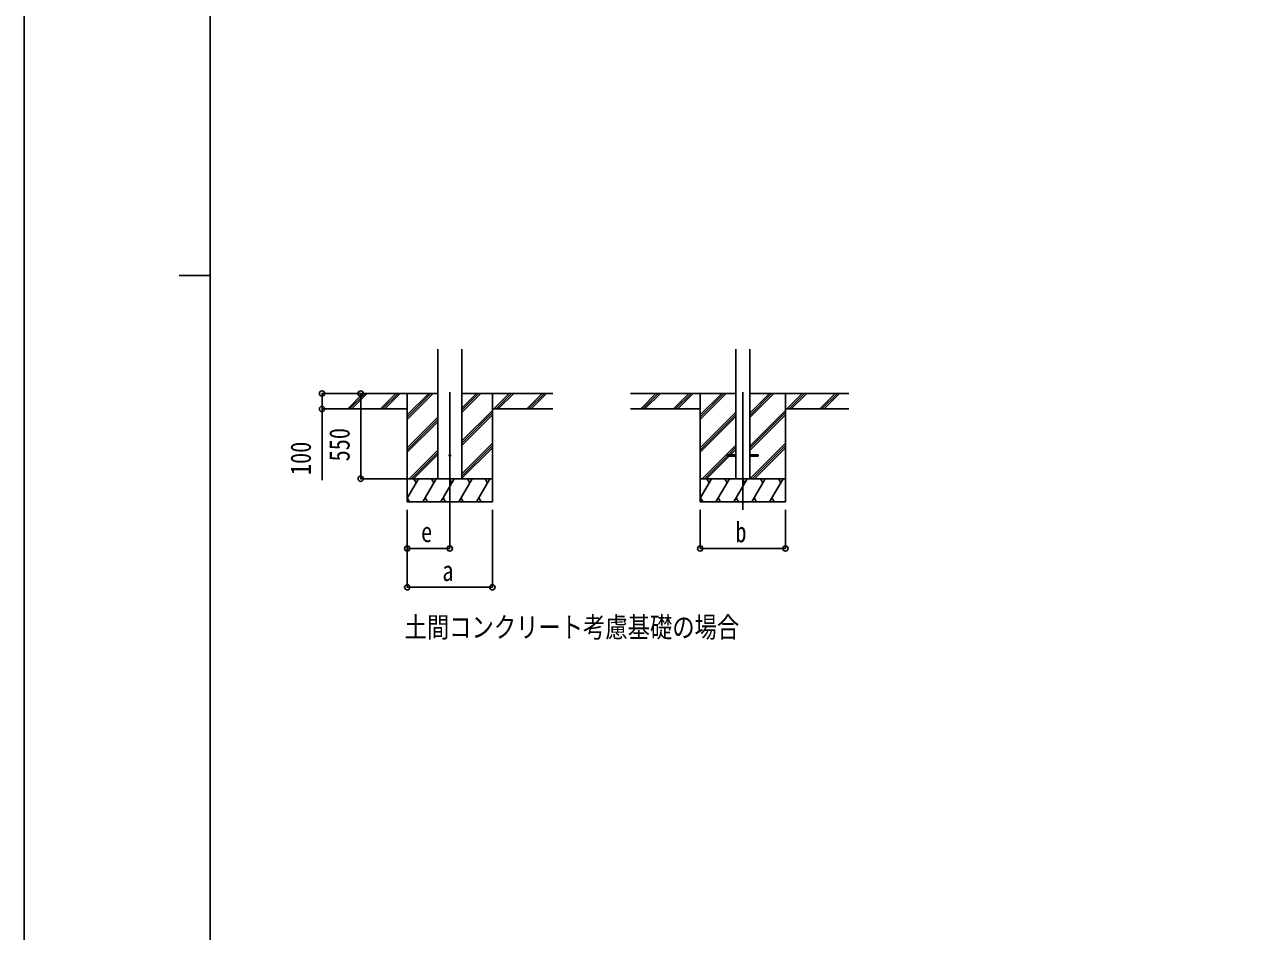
# Model space of a CAD drawing. Units: millimetres, scale not verified. Extents: x -16820 to 16820, y -11880 to 11880.
# Drawn here: x -16820 to -8981, y -3734 to 2120 of the extents above; entities that cross this region are included whole.
import ezdxf
from ezdxf.enums import TextEntityAlignment as Align

# ---------------------------------------------------------------- set-up
doc = ezdxf.new("R2010")
doc.units = ezdxf.units.MM
doc.header["$LTSCALE"] = 40
for name, color, linetype in [('0-2_USER1', 3, 'Continuous'), ('0-3_YKK_12', 2, 'Continuous'), ('0-4_YKK_13', 4, 'Continuous'), ('0-5_YKK_A1', 4, 'Continuous'), ('0-6_YKK_D', 6, 'Continuous'), ('0-7_YKK_ZWAK', 7, 'Continuous')]:
    doc.layers.add(name, color=color, linetype=linetype)
doc.styles.add('ＭＳ ゴシック', font='')
doc.styles.get('ＭＳ ゴシック').set_extended_font_data('MS Gothic')

msp = doc.modelspace()

# ---------------------------------------------------------------- linework, layer by layer
at = {"layer": '0-3_YKK_12'}
for p, q in [((-14073.19, -252.57), (-14073.19, -1011.78)), ((-12181.62, -252.57), (-12181.62, -1011.78))]:
    msp.add_line(p, q, dxfattribs=at)
at = {"layer": '0-4_YKK_13'}
for p, q in [((-12281.62, -657.28), (-12281.62, -666.28)), ((-12281.62, -657.28), (-12226.82, -657.28)), ((-12281.62, -666.28), (-12226.82, -666.28)), ((-12136.42, -657.28), (-12081.62, -657.28)), ((-12136.42, -666.28), (-12081.62, -666.28)), ((-12081.62, -657.28), (-12081.62, -666.28))]:
    msp.add_line(p, q, dxfattribs=at)
msp.add_circle((-14073.19, -661.78), 5, dxfattribs=at)
at = {"layer": '0-5_YKK_A1'}
for p, q in [((-14150.94, -811.78), (-14150.94, 23.57)), ((-13995.44, -811.78), (-13995.44, 23.57)), ((-12226.82, 23.57), (-12226.82, -811.78)), ((-12136.42, 23.57), (-12136.42, -811.78)), ((-14150.94, -261.78), (-14799.14, -261.78)), ((-14732.46, -360.37), (-14633.86, -261.78)), ((-14719.72, -361.78), (-14619.72, -261.78)), ((-14705.58, -361.78), (-14605.57, -261.78)), ((-14520.32, -360.37), (-14421.73, -261.78)), ((-14507.59, -361.78), (-14407.58, -261.78)), ((-14493.44, -361.78), (-14393.44, -261.78)), ((-14348.19, -261.78), (-14348.19, -961.78)), ((-14348.19, -428.66), (-14181.31, -261.78)), ((-14348.19, -414.51), (-14195.45, -261.78)), ((-14348.19, -400.37), (-14209.59, -261.78)), ((-13995.44, -384.27), (-13872.94, -261.78)), ((-13995.44, -370.13), (-13887.08, -261.78)), ((-13995.44, -355.99), (-13901.23, -261.78)), ((-13995.44, -261.78), (-13407.57, -261.78)), ((-13798.19, -261.78), (-13798.19, -961.78)), ((-13789.1, -361.78), (-13689.09, -261.78)), ((-13774.95, -361.78), (-13674.95, -261.78)), ((-13760.81, -361.78), (-13660.81, -261.78)), ((-13576.96, -361.78), (-13476.96, -261.78)), ((-13562.82, -361.78), (-13462.82, -261.78)), ((-13548.68, -361.78), (-13448.68, -261.78)), ((-12226.82, -261.78), (-12907.57, -261.78)), ((-12840.89, -360.37), (-12742.29, -261.78)), ((-12828.15, -361.78), (-12728.15, -261.78)), ((-12814.01, -361.78), (-12714, -261.78)), ((-12628.75, -360.37), (-12530.16, -261.78)), ((-12616.02, -361.78), (-12516.01, -261.78)), ((-12601.87, -361.78), (-12501.87, -261.78)), ((-12456.62, -261.78), (-12456.62, -961.78)), ((-12456.62, -428.66), (-12289.74, -261.78)), ((-12456.62, -414.51), (-12303.88, -261.78)), ((-12456.62, -400.37), (-12318.02, -261.78)), ((-12136.42, -416.82), (-11981.37, -261.78)), ((-12136.42, -402.68), (-11995.51, -261.78)), ((-12136.42, -388.54), (-12009.66, -261.78)), ((-12136.42, -261.78), (-11498.42, -261.78)), ((-11906.62, -261.78), (-11906.62, -961.78)), ((-11897.53, -361.78), (-11797.52, -261.78)), ((-11883.38, -361.78), (-11783.38, -261.78)), ((-11869.24, -361.78), (-11769.24, -261.78)), ((-11685.39, -361.78), (-11585.39, -261.78)), ((-11671.25, -361.78), (-11571.25, -261.78)), ((-11657.11, -361.78), (-11557.11, -261.78)), ((-14348.19, -361.78), (-14799.14, -361.78)), ((-13995.44, -568.12), (-13798.19, -370.87)), ((-13995.44, -582.26), (-13798.19, -385.01)), ((-13798.19, -361.78), (-13407.57, -361.78)), ((-12456.62, -361.78), (-12907.57, -361.78)), ((-12456.62, -612.5), (-12226.82, -382.71)), ((-12136.42, -600.67), (-11906.62, -370.87)), ((-12136.42, -614.81), (-11906.62, -385.01)), ((-11906.62, -361.78), (-11498.42, -361.78)), ((-14348.19, -612.5), (-14150.94, -415.25)), ((-14348.19, -626.64), (-14150.94, -429.4)), ((-14348.19, -640.79), (-14150.94, -443.54)), ((-13995.44, -596.41), (-13798.19, -399.16)), ((-12456.62, -626.64), (-12226.82, -396.85)), ((-12456.62, -640.79), (-12226.82, -410.99)), ((-12136.42, -628.96), (-11906.62, -399.16)), ((-13995.44, -780.25), (-13798.19, -583)), ((-13995.44, -794.39), (-13798.19, -597.14)), ((-13995.44, -808.54), (-13798.19, -611.29)), ((-12443.76, -811.78), (-12226.82, -594.84)), ((-12275.12, -657.28), (-12226.82, -608.98)), ((-12260.98, -657.28), (-12226.82, -623.12)), ((-12135.4, -811.78), (-11906.62, -583)), ((-12121.26, -811.78), (-11906.62, -597.14)), ((-12107.11, -811.78), (-11906.62, -611.29)), ((-14335.33, -811.78), (-14150.94, -627.39)), ((-14321.19, -811.78), (-14150.94, -641.53)), ((-14307.05, -811.78), (-14150.94, -655.67)), ((-12429.62, -811.78), (-12281.62, -663.78)), ((-12415.48, -811.78), (-12269.98, -666.28)), ((-13798.19, -811.78), (-14348.19, -811.78)), ((-14348.19, -937.23), (-14275.76, -811.78)), ((-14290.76, -837.76), (-14305.77, -811.78)), ((-14246.9, -961.78), (-14160.29, -811.78)), ((-14175.29, -837.76), (-14190.29, -811.78)), ((-14131.43, -961.78), (-14044.82, -811.78)), ((-14059.82, -837.76), (-14074.83, -811.78)), ((-14015.96, -961.78), (-13929.35, -811.78)), ((-13944.35, -837.76), (-13959.36, -811.78)), ((-13900.49, -961.78), (-13813.88, -811.78)), ((-13828.88, -837.76), (-13843.88, -811.78)), ((-11906.62, -811.78), (-12456.62, -811.78)), ((-12456.62, -937.23), (-12384.19, -811.78)), ((-12399.19, -837.76), (-12414.2, -811.78)), ((-12355.33, -961.78), (-12268.72, -811.78)), ((-12283.72, -837.76), (-12298.72, -811.78)), ((-12239.86, -961.78), (-12153.25, -811.78)), ((-12168.25, -837.76), (-12183.26, -811.78)), ((-12124.39, -961.78), (-12037.78, -811.78)), ((-12052.78, -837.76), (-12067.78, -811.78)), ((-12008.92, -961.78), (-11922.31, -811.78)), ((-11937.31, -837.76), (-11952.31, -811.78)), ((-14347.37, -935.8), (-14332.37, -961.77)), ((-14231.9, -935.8), (-14216.9, -961.78)), ((-14116.43, -935.8), (-14101.43, -961.78)), ((-14000.96, -935.8), (-13985.96, -961.78)), ((-13885.49, -935.8), (-13870.49, -961.78)), ((-12455.8, -935.8), (-12440.8, -961.77)), ((-12340.33, -935.8), (-12325.33, -961.78)), ((-12224.86, -935.8), (-12209.86, -961.78)), ((-12109.39, -935.8), (-12094.39, -961.78)), ((-11993.92, -935.8), (-11978.92, -961.78)), ((-14348.19, -961.78), (-13798.19, -961.78)), ((-12456.62, -961.78), (-11906.62, -961.78))]:
    msp.add_line(p, q, dxfattribs=at)
at = {"layer": '0-6_YKK_D'}
for p, q in [((-14733.53, -261.78), (-14899.19, -261.78)), ((-14574.25, -261.78), (-14649.19, -261.78)), ((-14648.19, -261.78), (-14648.19, -811.78)), ((-14733.53, -361.78), (-14899.19, -361.78)), ((-14349.19, -811.78), (-14649.19, -811.78)), ((-14348.19, -1011.78), (-14348.19, -1512.78)), ((-14348.19, -1011.78), (-14348.19, -1262.78)), ((-14073.19, -1012.78), (-14073.19, -1262.78)), ((-13798.19, -1011.78), (-13798.19, -1512.78)), ((-12456.62, -1011.78), (-12456.62, -1262.78)), ((-11906.62, -1011.78), (-11906.62, -1262.78)), ((-14073.19, -1261.78), (-14348.19, -1261.78)), ((-12456.62, -1261.78), (-11906.62, -1261.78)), ((-14348.19, -1511.78), (-13798.19, -1511.78))]:
    msp.add_line(p, q, dxfattribs=at)
msp.add_lwpolyline([(-14898.19, -261.78), (-14898.19, -361.78), (-14898.19, -820.18)], dxfattribs=at)
for centre in [(-14898.19, -261.78), (-14648.19, -261.78), (-14898.19, -361.78), (-14648.19, -811.78), (-14348.19, -1261.78), (-14073.19, -1261.78), (-12456.62, -1261.78), (-11906.62, -1261.78), (-14348.19, -1511.78), (-13798.19, -1511.78)]:
    msp.add_circle(centre, 17, dxfattribs=at)
at = {"layer": '0-7_YKK_ZWAK'}
for p, q in [((-15619.92, -10100), (-15619.92, 11100)), ((-15819.92, 500), (-15619.92, 500))]:
    msp.add_line(p, q, dxfattribs=at)
msp.add_lwpolyline([(-16820, -11880), (16820, -11880), (16820, 11880), (-16820, 11880)], close=True, dxfattribs=at)

# ---------------------------------------------------------------- texts
at = {"layer": '0-2_USER1', "style": 'ＭＳ ゴシック', "width": 0.8}
msp.add_text('土間コンクリート考慮基礎の場合', height=132, dxfattribs=at).set_placement((-14365.34, -1874.98), align=Align.BOTTOM_LEFT)
at = {"layer": '0-6_YKK_D', "style": 'ＭＳ ゴシック', "width": 0.8}
for s, p in [('550', (-14680.19, -699.98)), ('100', (-14930.19, -788.18))]:
    msp.add_text(s, height=132, rotation=90, dxfattribs=at).set_placement(p, align=Align.BOTTOM_LEFT)
for s, p in [('b', (-12229.62, -1260.98)), ('e', (-14258.69, -1260.11)), ('a', (-14121.19, -1510.98))]:
    msp.add_text(s, height=132, dxfattribs=at).set_placement(p, align=Align.BOTTOM_LEFT)

doc.saveas('drawing.dxf')
